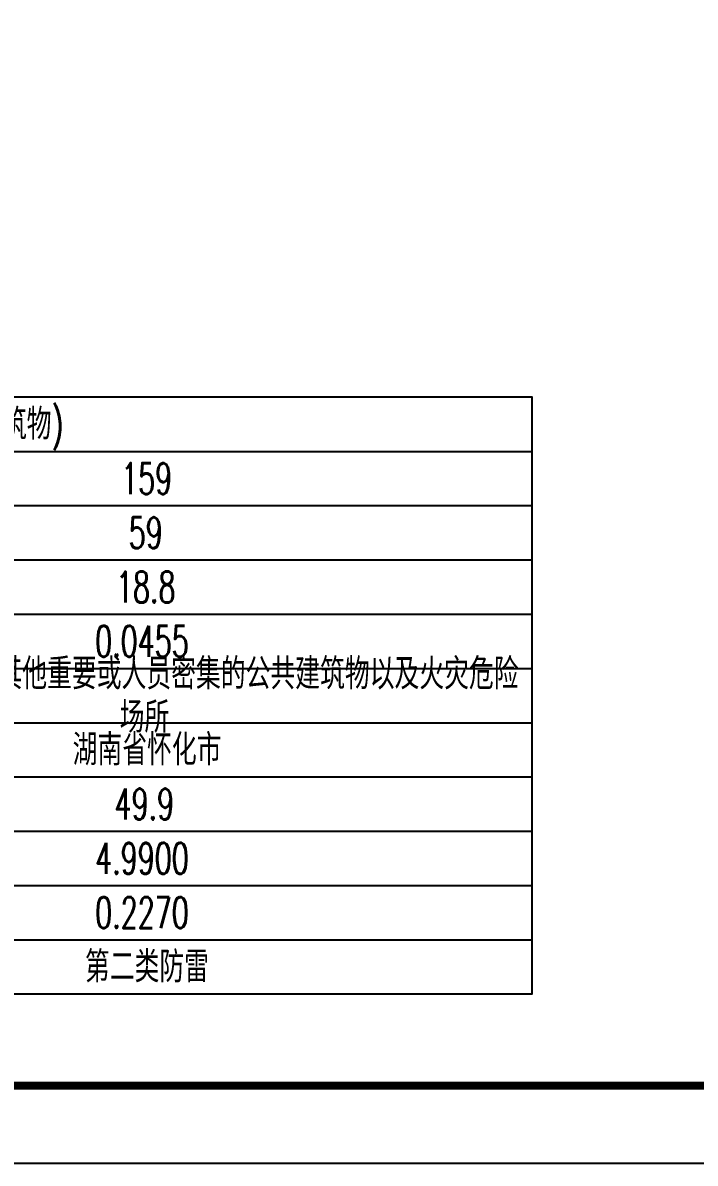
# Model space of a CAD drawing. Extents: x -9422388 to 15610651, y -1992469 to 953794.
# Drawn here: x -2446817 to -2438145, y -380398 to -365686 of the extents above; entities that cross this region are included whole.
import ezdxf

# ---------------------------------------------------------------- set-up
doc = ezdxf.new("R2010")
doc.units = 0
doc.header["$LTSCALE"] = 1000
doc.layers.add('PUB_TITLE', color=4, linetype='Continuous')
doc.layers.add('TEL_TAB', color=7, linetype='Continuous')
doc.styles.add('_TEL_DIM', font='SIMPLEX', dxfattribs={"width": 0.8, "height": 3.5, "bigfont": 'HZTXT'})

msp = doc.modelspace()

# ---------------------------------------------------------------- linework, layer by layer
at = {"layer": 'PUB_TITLE'}
msp.add_lwpolyline([(-2513574.25692, -380398.05939), (-2429474.25692, -380398.05939), (-2429474.25692, -320998.05939), (-2513574.25692, -320998.05939)], close=True, dxfattribs=at)
at = {"layer": 'PUB_TITLE', "const_width": 100}
msp.add_lwpolyline([(-2511074.25692, -379398.05939), (-2430474.25692, -379398.05939), (-2430474.25692, -321998.05939), (-2511074.25692, -321998.05939)], close=True, dxfattribs=at)
at = {"layer": 'TEL_TAB'}
msp.add_lwpolyline([(-2456249.43596, -378215.07221), (-2440249.43596, -378215.07221), (-2440249.43596, -370515.07221), (-2456249.43596, -370515.07221)], close=True, dxfattribs=at)
for points in [[(-2456249.43596, -371215.07221), (-2440249.43596, -371215.07221)], [(-2455249.43596, -371915.07221), (-2440249.43596, -371915.07221)], [(-2455249.43596, -372615.07221), (-2440249.43596, -372615.07221)], [(-2455249.43596, -373315.07221), (-2440249.43596, -373315.07221)], [(-2455249.43596, -374015.07221), (-2440249.43596, -374015.07221)], [(-2456249.43596, -374715.07221), (-2440249.43596, -374715.07221)], [(-2455249.43596, -375415.07221), (-2440249.43596, -375415.07221)], [(-2455249.43596, -376115.07221), (-2440249.43596, -376115.07221)], [(-2456249.43596, -376815.07221), (-2440249.43596, -376815.07221)], [(-2455249.43596, -377515.07221), (-2440249.43596, -377515.07221)]]:
    msp.add_lwpolyline(points, dxfattribs=at)

# ---------------------------------------------------------------- texts
at = {"layer": 'TEL_TAB', "style": '_TEL_DIM'}
for s, width, p in [(')', 0.64, (-2446446.7693, -371065.07221)), ('矩形建筑物', 0.8, (-2448046.7693, -371065.07221)), ('159', 0.64, (-2445548.10263, -371765.07221)), ('59', 0.64, (-2445450.57882, -372465.07221)), ('18.8', 0.64, (-2445615.15025, -373165.07221)), ('0.0455', 0.64, (-2445883.34073, -373865.07221)), ('省部级办公建筑物和其他重要或人员密集的公共建筑物以及火灾危险', 0.8, (-2450023.45171, -374285.07221)), ('场所', 0.8, (-2445567.70368, -374845.07221)), ('湖南省怀化市', 0.8, (-2446174.16037, -375265.07221)), ('49.9', 0.64, (-2445633.43596, -375965.07221)), ('4.9900', 0.64, (-2445883.34073, -376665.07221)), ('0.2270', 0.64, (-2445883.34073, -377365.07221)), ('第二类防雷', 0.8, (-2446015.42022, -378065.07221))]:
    msp.add_text(s, height=400, dxfattribs=dict(at, width=width)).set_placement(p)

doc.saveas('drawing.dxf')
